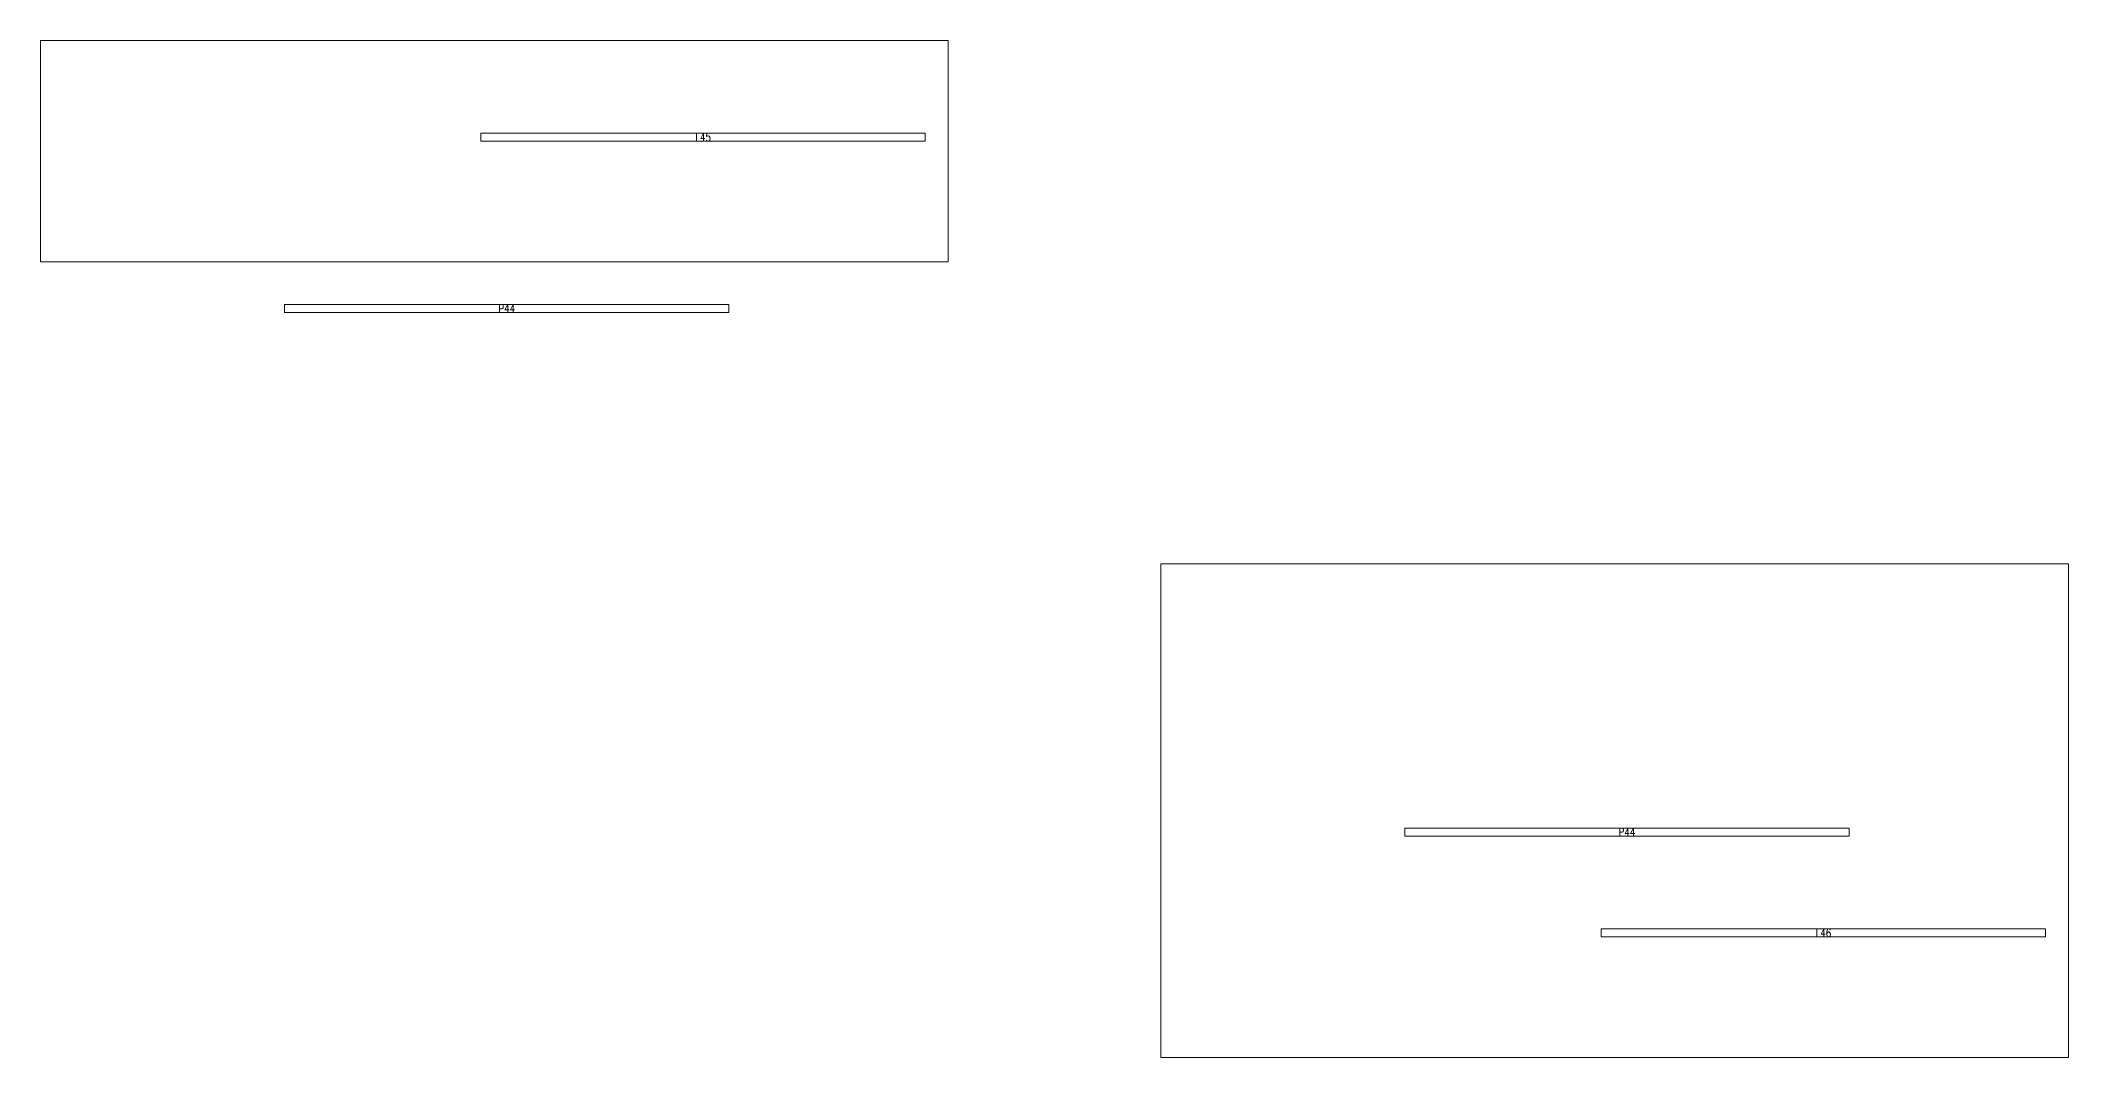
# Model space of a CAD drawing. Extents: x -8482 to 2614, y -517 to 5500.
# Drawn here: x 586 to 2614, y 4483 to 5500 of the extents above; entities that cross this region are included whole.
import ezdxf

# ---------------------------------------------------------------- set-up
doc = ezdxf.new("R2010")
doc.units = 0
doc.layers.get('0').update_dxf_attribs({"color": 1, "lineweight": 9})
doc.layers.add('NOMENCLATURA', color=7, linetype='Continuous')
doc.styles.get("Standard").update_dxf_attribs({"font": 'romans.shx', "width": 0.8, "height": 4})

msp = doc.modelspace()

# ---------------------------------------------------------------- linework, layer by layer
at = {"linetype": 'Continuous', "ltscale": 30}
for points in [[(585.95, 5499.81), (1493.55, 5499.81), (1493.55, 5278.69), (585.95, 5278.69)], [(1493.55, 5499.81), (585.95, 5499.81), (585.95, 5278.69), (1493.55, 5278.69)], [(1493.55, 5499.81), (585.95, 5499.81), (585.95, 5278.69), (1493.55, 5278.69)], [(1026.34, 5407.18), (1470.68, 5407.18), (1470.68, 5399.18), (1026.34, 5399.18)], [(1026.34, 5399.18), (1026.34, 5407.18), (1470.68, 5407.18), (1470.68, 5399.18)], [(1274.25, 5235.77), (1274.25, 5227.77), (829.9, 5227.77), (829.9, 5235.77)], [(1706.14, 4976.46), (2613.74, 4976.46), (2613.74, 4483), (1706.14, 4483)], [(2613.74, 4976.46), (1706.14, 4976.46), (1706.14, 4483), (2613.74, 4483)], [(2613.74, 4976.46), (1706.14, 4976.46), (1706.14, 4483), (2613.74, 4483)], [(2394.44, 4712.42), (2394.44, 4704.42), (1950.1, 4704.42), (1950.1, 4712.42)], [(1950.1, 4704.42), (1950.1, 4712.42), (2394.44, 4712.42), (2394.44, 4704.42)], [(2146.53, 4611.49), (2590.87, 4611.49), (2590.87, 4603.49), (2146.53, 4603.49)], [(2146.53, 4611.49), (2590.87, 4611.49), (2590.87, 4603.49), (2146.53, 4603.49)]]:
    msp.add_lwpolyline(points, close=True, dxfattribs=at)

# ---------------------------------------------------------------- texts
at = {"layer": 'NOMENCLATURA', "linetype": 'Continuous', "ltscale": 30, "char_height": 8, "attachment_point": 5}
for s, insert in [('L45', (1248.51, 5403.18)), ('P44', (1052.08, 5231.77)), ('P44', (2172.27, 4708.42)), ('L46', (2368.7, 4607.49))]:
    msp.add_mtext_dynamic_manual_height_columns(s, width=444.3418, gutter_width=40, heights=[0], dxfattribs=dict(at, insert=insert))

doc.saveas('drawing.dxf')
